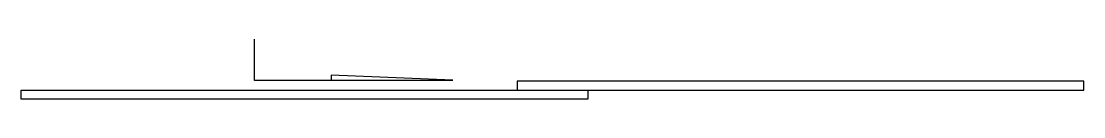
# Model space of a CAD drawing. Header units: millimetres. Extents: x 0 to 1500, y 0 to 85.
import ezdxf

# ---------------------------------------------------------------- set-up
doc = ezdxf.new("R2010")
doc.units = ezdxf.units.MM
doc.layers.add('Sunac_Gridline_Glass', color=134, linetype='Continuous')

# ---------------------------------------------------------------- blocks, each defined once
blk = doc.blocks.new('RCArray2')
at = {"layer": 'Sunac_Gridline_Glass'}
for p, q in [((-297.4, 19.8), (-297.4, 12.6)), ((-125.4, 12.6), (-297.4, 19.8)), ((-405.7, 12.6), (-125.4, 12.6))]:
    blk.add_line(p, q, dxfattribs=at)

msp = doc.modelspace()

# ---------------------------------------------------------------- linework, layer by layer
at = {"layer": 'Sunac_Gridline_Glass'}
for p, q in [((329.2, 26.4), (329.2, 84.8)), ((1500, 25), (700, 25)), ((700, 25), (700, 12.5)), ((1500, 12.5), (1500, 25)), ((0, 12.5), (800, 12.5)), ((0, 0), (0, 12.5)), ((800, 0), (0, 0)), ((700, 12.5), (1500, 12.5)), ((800, 12.5), (800, 0))]:
    msp.add_line(p, q, dxfattribs=at)

# ---------------------------------------------------------------- block references
msp.add_blockref('RCArray2', (734.9, 13.9))

doc.saveas('drawing.dxf')
